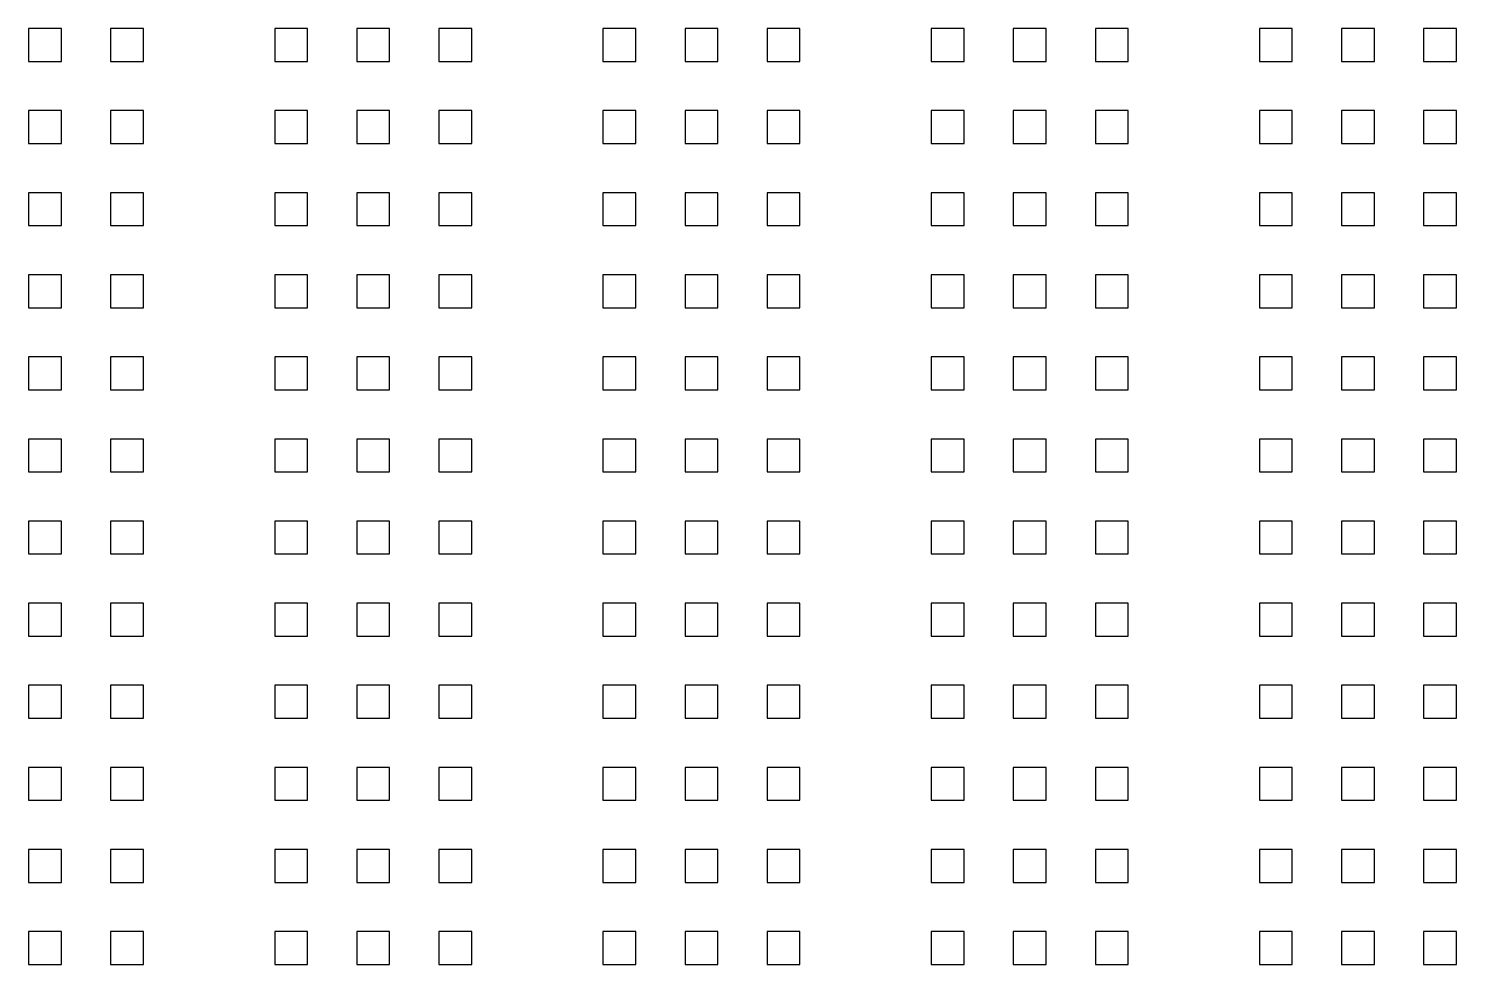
# Model space of a CAD drawing. Extents: x -5117 to 5117, y -2981 to 8396.
# Drawn here: x 2594 to 4665, y 5588 to 6945 of the extents above; entities that cross this region are included whole.
import ezdxf

# ---------------------------------------------------------------- set-up
doc = ezdxf.new("R2010")
doc.units = 0
doc.layers.get('0').update_dxf_attribs({"linetype": 'CONTINUOUS'})

msp = doc.modelspace()

# ---------------------------------------------------------------- linework, layer by layer
at = {"color": 7}
for points in [[(2641.958682, 6944.562939), (2594.355823, 6944.562939), (2594.355823, 6896.96008), (2641.958682, 6896.96008)], [(2760.96583, 6944.562939), (2713.362971, 6944.562939), (2713.362971, 6896.96008), (2760.96583, 6896.96008)], [(2998.980126, 6944.562939), (2951.377266, 6944.562939), (2951.377266, 6896.96008), (2998.980126, 6896.96008)], [(3117.987273, 6944.562939), (3070.384414, 6944.562939), (3070.384414, 6896.96008), (3117.987273, 6896.96008)], [(3236.994421, 6944.562939), (3189.391562, 6944.562939), (3189.391562, 6896.96008), (3236.994421, 6896.96008)], [(3475.008717, 6944.562939), (3427.405858, 6944.562939), (3427.405858, 6896.96008), (3475.008717, 6896.96008)], [(3594.015865, 6944.562939), (3546.413006, 6944.562939), (3546.413006, 6896.96008), (3594.015865, 6896.96008)], [(3713.023013, 6944.562939), (3665.420153, 6944.562939), (3665.420153, 6896.96008), (3713.023013, 6896.96008)], [(3951.037308, 6944.562939), (3903.434449, 6944.562939), (3903.434449, 6896.96008), (3951.037308, 6896.96008)], [(4070.044456, 6944.562939), (4022.441597, 6944.562939), (4022.441597, 6896.96008), (4070.044456, 6896.96008)], [(4189.051604, 6944.562939), (4141.448745, 6944.562939), (4141.448745, 6896.96008), (4189.051604, 6896.96008)], [(4427.0659, 6944.562939), (4379.46304, 6944.562939), (4379.46304, 6896.96008), (4427.0659, 6896.96008)], [(4546.073047, 6944.562939), (4498.470188, 6944.562939), (4498.470188, 6896.96008), (4546.073047, 6896.96008)], [(4665.080195, 6944.562939), (4617.477336, 6944.562939), (4617.477336, 6896.96008), (4665.080195, 6896.96008)], [(2641.958682, 6825.555792), (2594.355823, 6825.555792), (2594.355823, 6777.952933), (2641.958682, 6777.952933)], [(2760.96583, 6825.555792), (2713.362971, 6825.555792), (2713.362971, 6777.952933), (2760.96583, 6777.952933)], [(2998.980126, 6825.555792), (2951.377266, 6825.555792), (2951.377266, 6777.952933), (2998.980126, 6777.952933)], [(3117.987273, 6825.555792), (3070.384414, 6825.555792), (3070.384414, 6777.952933), (3117.987273, 6777.952933)], [(3236.994421, 6825.555792), (3189.391562, 6825.555792), (3189.391562, 6777.952933), (3236.994421, 6777.952933)], [(3475.008717, 6825.555792), (3427.405858, 6825.555792), (3427.405858, 6777.952933), (3475.008717, 6777.952933)], [(3594.015865, 6825.555792), (3546.413006, 6825.555792), (3546.413006, 6777.952933), (3594.015865, 6777.952933)], [(3713.023013, 6825.555792), (3665.420153, 6825.555792), (3665.420153, 6777.952933), (3713.023013, 6777.952933)], [(3951.037308, 6825.555792), (3903.434449, 6825.555792), (3903.434449, 6777.952933), (3951.037308, 6777.952933)], [(4070.044456, 6825.555792), (4022.441597, 6825.555792), (4022.441597, 6777.952933), (4070.044456, 6777.952933)], [(4189.051604, 6825.555792), (4141.448745, 6825.555792), (4141.448745, 6777.952933), (4189.051604, 6777.952933)], [(4427.0659, 6825.555792), (4379.46304, 6825.555792), (4379.46304, 6777.952933), (4427.0659, 6777.952933)], [(4546.073047, 6825.555792), (4498.470188, 6825.555792), (4498.470188, 6777.952933), (4546.073047, 6777.952933)], [(4665.080195, 6825.555792), (4617.477336, 6825.555792), (4617.477336, 6777.952933), (4665.080195, 6777.952933)], [(2641.958682, 6706.548644), (2594.355823, 6706.548644), (2594.355823, 6658.945785), (2641.958682, 6658.945785)], [(2760.96583, 6706.548644), (2713.362971, 6706.548644), (2713.362971, 6658.945785), (2760.96583, 6658.945785)], [(2998.980126, 6706.548644), (2951.377266, 6706.548644), (2951.377266, 6658.945785), (2998.980126, 6658.945785)], [(3117.987273, 6706.548644), (3070.384414, 6706.548644), (3070.384414, 6658.945785), (3117.987273, 6658.945785)], [(3236.994421, 6706.548644), (3189.391562, 6706.548644), (3189.391562, 6658.945785), (3236.994421, 6658.945785)], [(3475.008717, 6706.548644), (3427.405858, 6706.548644), (3427.405858, 6658.945785), (3475.008717, 6658.945785)], [(3594.015865, 6706.548644), (3546.413006, 6706.548644), (3546.413006, 6658.945785), (3594.015865, 6658.945785)], [(3713.023013, 6706.548644), (3665.420153, 6706.548644), (3665.420153, 6658.945785), (3713.023013, 6658.945785)], [(3951.037308, 6706.548644), (3903.434449, 6706.548644), (3903.434449, 6658.945785), (3951.037308, 6658.945785)], [(4070.044456, 6706.548644), (4022.441597, 6706.548644), (4022.441597, 6658.945785), (4070.044456, 6658.945785)], [(4189.051604, 6706.548644), (4141.448745, 6706.548644), (4141.448745, 6658.945785), (4189.051604, 6658.945785)], [(4427.0659, 6706.548644), (4379.46304, 6706.548644), (4379.46304, 6658.945785), (4427.0659, 6658.945785)], [(4546.073047, 6706.548644), (4498.470188, 6706.548644), (4498.470188, 6658.945785), (4546.073047, 6658.945785)], [(4665.080195, 6706.548644), (4617.477336, 6706.548644), (4617.477336, 6658.945785), (4665.080195, 6658.945785)], [(2641.958682, 6587.541496), (2594.355823, 6587.541496), (2594.355823, 6539.938637), (2641.958682, 6539.938637)], [(2760.96583, 6587.541496), (2713.362971, 6587.541496), (2713.362971, 6539.938637), (2760.96583, 6539.938637)], [(2998.980126, 6587.541496), (2951.377266, 6587.541496), (2951.377266, 6539.938637), (2998.980126, 6539.938637)], [(3117.987273, 6587.541496), (3070.384414, 6587.541496), (3070.384414, 6539.938637), (3117.987273, 6539.938637)], [(3236.994421, 6587.541496), (3189.391562, 6587.541496), (3189.391562, 6539.938637), (3236.994421, 6539.938637)], [(3475.008717, 6587.541496), (3427.405858, 6587.541496), (3427.405858, 6539.938637), (3475.008717, 6539.938637)], [(3594.015865, 6587.541496), (3546.413006, 6587.541496), (3546.413006, 6539.938637), (3594.015865, 6539.938637)], [(3713.023013, 6587.541496), (3665.420153, 6587.541496), (3665.420153, 6539.938637), (3713.023013, 6539.938637)], [(3951.037308, 6587.541496), (3903.434449, 6587.541496), (3903.434449, 6539.938637), (3951.037308, 6539.938637)], [(4070.044456, 6587.541496), (4022.441597, 6587.541496), (4022.441597, 6539.938637), (4070.044456, 6539.938637)], [(4189.051604, 6587.541496), (4141.448745, 6587.541496), (4141.448745, 6539.938637), (4189.051604, 6539.938637)], [(4427.0659, 6587.541496), (4379.46304, 6587.541496), (4379.46304, 6539.938637), (4427.0659, 6539.938637)], [(4546.073047, 6587.541496), (4498.470188, 6587.541496), (4498.470188, 6539.938637), (4546.073047, 6539.938637)], [(4665.080195, 6587.541496), (4617.477336, 6587.541496), (4617.477336, 6539.938637), (4665.080195, 6539.938637)], [(2641.958682, 6468.534348), (2594.355823, 6468.534348), (2594.355823, 6420.931489), (2641.958682, 6420.931489)], [(2760.96583, 6468.534348), (2713.362971, 6468.534348), (2713.362971, 6420.931489), (2760.96583, 6420.931489)], [(2998.980126, 6468.534348), (2951.377266, 6468.534348), (2951.377266, 6420.931489), (2998.980126, 6420.931489)], [(3117.987273, 6468.534348), (3070.384414, 6468.534348), (3070.384414, 6420.931489), (3117.987273, 6420.931489)], [(3236.994421, 6468.534348), (3189.391562, 6468.534348), (3189.391562, 6420.931489), (3236.994421, 6420.931489)], [(3475.008717, 6468.534348), (3427.405858, 6468.534348), (3427.405858, 6420.931489), (3475.008717, 6420.931489)], [(3594.015865, 6468.534348), (3546.413006, 6468.534348), (3546.413006, 6420.931489), (3594.015865, 6420.931489)], [(3713.023013, 6468.534348), (3665.420153, 6468.534348), (3665.420153, 6420.931489), (3713.023013, 6420.931489)], [(3951.037308, 6468.534348), (3903.434449, 6468.534348), (3903.434449, 6420.931489), (3951.037308, 6420.931489)], [(4070.044456, 6468.534348), (4022.441597, 6468.534348), (4022.441597, 6420.931489), (4070.044456, 6420.931489)], [(4189.051604, 6468.534348), (4141.448745, 6468.534348), (4141.448745, 6420.931489), (4189.051604, 6420.931489)], [(4427.0659, 6468.534348), (4379.46304, 6468.534348), (4379.46304, 6420.931489), (4427.0659, 6420.931489)], [(4546.073047, 6468.534348), (4498.470188, 6468.534348), (4498.470188, 6420.931489), (4546.073047, 6420.931489)], [(4665.080195, 6468.534348), (4617.477336, 6468.534348), (4617.477336, 6420.931489), (4665.080195, 6420.931489)], [(2641.958682, 6349.5272), (2594.355823, 6349.5272), (2594.355823, 6301.924341), (2641.958682, 6301.924341)], [(2760.96583, 6349.5272), (2713.362971, 6349.5272), (2713.362971, 6301.924341), (2760.96583, 6301.924341)], [(2998.980126, 6349.5272), (2951.377266, 6349.5272), (2951.377266, 6301.924341), (2998.980126, 6301.924341)], [(3117.987273, 6349.5272), (3070.384414, 6349.5272), (3070.384414, 6301.924341), (3117.987273, 6301.924341)], [(3236.994421, 6349.5272), (3189.391562, 6349.5272), (3189.391562, 6301.924341), (3236.994421, 6301.924341)], [(3475.008717, 6349.5272), (3427.405858, 6349.5272), (3427.405858, 6301.924341), (3475.008717, 6301.924341)], [(3594.015865, 6349.5272), (3546.413006, 6349.5272), (3546.413006, 6301.924341), (3594.015865, 6301.924341)], [(3713.023013, 6349.5272), (3665.420153, 6349.5272), (3665.420153, 6301.924341), (3713.023013, 6301.924341)], [(3951.037308, 6349.5272), (3903.434449, 6349.5272), (3903.434449, 6301.924341), (3951.037308, 6301.924341)], [(4070.044456, 6349.5272), (4022.441597, 6349.5272), (4022.441597, 6301.924341), (4070.044456, 6301.924341)], [(4189.051604, 6349.5272), (4141.448745, 6349.5272), (4141.448745, 6301.924341), (4189.051604, 6301.924341)], [(4427.0659, 6349.5272), (4379.46304, 6349.5272), (4379.46304, 6301.924341), (4427.0659, 6301.924341)], [(4546.073047, 6349.5272), (4498.470188, 6349.5272), (4498.470188, 6301.924341), (4546.073047, 6301.924341)], [(4665.080195, 6349.5272), (4617.477336, 6349.5272), (4617.477336, 6301.924341), (4665.080195, 6301.924341)], [(2641.958682, 6230.520052), (2594.355823, 6230.520052), (2594.355823, 6182.917193), (2641.958682, 6182.917193)], [(2760.96583, 6230.520052), (2713.362971, 6230.520052), (2713.362971, 6182.917193), (2760.96583, 6182.917193)], [(2998.980126, 6230.520052), (2951.377266, 6230.520052), (2951.377266, 6182.917193), (2998.980126, 6182.917193)], [(3117.987273, 6230.520052), (3070.384414, 6230.520052), (3070.384414, 6182.917193), (3117.987273, 6182.917193)], [(3236.994421, 6230.520052), (3189.391562, 6230.520052), (3189.391562, 6182.917193), (3236.994421, 6182.917193)], [(3475.008717, 6230.520052), (3427.405858, 6230.520052), (3427.405858, 6182.917193), (3475.008717, 6182.917193)], [(3594.015865, 6230.520052), (3546.413006, 6230.520052), (3546.413006, 6182.917193), (3594.015865, 6182.917193)], [(3713.023013, 6230.520052), (3665.420153, 6230.520052), (3665.420153, 6182.917193), (3713.023013, 6182.917193)], [(3951.037308, 6230.520052), (3903.434449, 6230.520052), (3903.434449, 6182.917193), (3951.037308, 6182.917193)], [(4070.044456, 6230.520052), (4022.441597, 6230.520052), (4022.441597, 6182.917193), (4070.044456, 6182.917193)], [(4189.051604, 6230.520052), (4141.448745, 6230.520052), (4141.448745, 6182.917193), (4189.051604, 6182.917193)], [(4427.0659, 6230.520052), (4379.46304, 6230.520052), (4379.46304, 6182.917193), (4427.0659, 6182.917193)], [(4546.073047, 6230.520052), (4498.470188, 6230.520052), (4498.470188, 6182.917193), (4546.073047, 6182.917193)], [(4665.080195, 6230.520052), (4617.477336, 6230.520052), (4617.477336, 6182.917193), (4665.080195, 6182.917193)], [(2641.958682, 6111.512905), (2594.355823, 6111.512905), (2594.355823, 6063.910045), (2641.958682, 6063.910045)], [(2760.96583, 6111.512905), (2713.362971, 6111.512905), (2713.362971, 6063.910045), (2760.96583, 6063.910045)], [(2998.980126, 6111.512905), (2951.377266, 6111.512905), (2951.377266, 6063.910045), (2998.980126, 6063.910045)], [(3117.987273, 6111.512905), (3070.384414, 6111.512905), (3070.384414, 6063.910045), (3117.987273, 6063.910045)], [(3236.994421, 6111.512905), (3189.391562, 6111.512905), (3189.391562, 6063.910045), (3236.994421, 6063.910045)], [(3475.008717, 6111.512905), (3427.405858, 6111.512905), (3427.405858, 6063.910045), (3475.008717, 6063.910045)], [(3594.015865, 6111.512905), (3546.413006, 6111.512905), (3546.413006, 6063.910045), (3594.015865, 6063.910045)], [(3713.023013, 6111.512905), (3665.420153, 6111.512905), (3665.420153, 6063.910045), (3713.023013, 6063.910045)], [(3951.037308, 6111.512905), (3903.434449, 6111.512905), (3903.434449, 6063.910045), (3951.037308, 6063.910045)], [(4070.044456, 6111.512905), (4022.441597, 6111.512905), (4022.441597, 6063.910045), (4070.044456, 6063.910045)], [(4189.051604, 6111.512905), (4141.448745, 6111.512905), (4141.448745, 6063.910045), (4189.051604, 6063.910045)], [(4427.0659, 6111.512905), (4379.46304, 6111.512905), (4379.46304, 6063.910045), (4427.0659, 6063.910045)], [(4546.073047, 6111.512905), (4498.470188, 6111.512905), (4498.470188, 6063.910045), (4546.073047, 6063.910045)], [(4665.080195, 6111.512905), (4617.477336, 6111.512905), (4617.477336, 6063.910045), (4665.080195, 6063.910045)], [(2641.958682, 5992.505757), (2594.355823, 5992.505757), (2594.355823, 5944.902898), (2641.958682, 5944.902898)], [(2760.96583, 5992.505757), (2713.362971, 5992.505757), (2713.362971, 5944.902898), (2760.96583, 5944.902898)], [(2998.980126, 5992.505757), (2951.377266, 5992.505757), (2951.377266, 5944.902898), (2998.980126, 5944.902898)], [(3117.987273, 5992.505757), (3070.384414, 5992.505757), (3070.384414, 5944.902898), (3117.987273, 5944.902898)], [(3236.994421, 5992.505757), (3189.391562, 5992.505757), (3189.391562, 5944.902898), (3236.994421, 5944.902898)], [(3475.008717, 5992.505757), (3427.405858, 5992.505757), (3427.405858, 5944.902898), (3475.008717, 5944.902898)], [(3594.015865, 5992.505757), (3546.413006, 5992.505757), (3546.413006, 5944.902898), (3594.015865, 5944.902898)], [(3713.023013, 5992.505757), (3665.420153, 5992.505757), (3665.420153, 5944.902898), (3713.023013, 5944.902898)], [(3951.037308, 5992.505757), (3903.434449, 5992.505757), (3903.434449, 5944.902898), (3951.037308, 5944.902898)], [(4070.044456, 5992.505757), (4022.441597, 5992.505757), (4022.441597, 5944.902898), (4070.044456, 5944.902898)], [(4189.051604, 5992.505757), (4141.448745, 5992.505757), (4141.448745, 5944.902898), (4189.051604, 5944.902898)], [(4427.0659, 5992.505757), (4379.46304, 5992.505757), (4379.46304, 5944.902898), (4427.0659, 5944.902898)], [(4546.073047, 5992.505757), (4498.470188, 5992.505757), (4498.470188, 5944.902898), (4546.073047, 5944.902898)], [(4665.080195, 5992.505757), (4617.477336, 5992.505757), (4617.477336, 5944.902898), (4665.080195, 5944.902898)], [(2641.958682, 5873.498609), (2594.355823, 5873.498609), (2594.355823, 5825.89575), (2641.958682, 5825.89575)], [(2760.96583, 5873.498609), (2713.362971, 5873.498609), (2713.362971, 5825.89575), (2760.96583, 5825.89575)], [(2998.980126, 5873.498609), (2951.377266, 5873.498609), (2951.377266, 5825.89575), (2998.980126, 5825.89575)], [(3117.987273, 5873.498609), (3070.384414, 5873.498609), (3070.384414, 5825.89575), (3117.987273, 5825.89575)], [(3236.994421, 5873.498609), (3189.391562, 5873.498609), (3189.391562, 5825.89575), (3236.994421, 5825.89575)], [(3475.008717, 5873.498609), (3427.405858, 5873.498609), (3427.405858, 5825.89575), (3475.008717, 5825.89575)], [(3594.015865, 5873.498609), (3546.413006, 5873.498609), (3546.413006, 5825.89575), (3594.015865, 5825.89575)], [(3713.023013, 5873.498609), (3665.420153, 5873.498609), (3665.420153, 5825.89575), (3713.023013, 5825.89575)], [(3951.037308, 5873.498609), (3903.434449, 5873.498609), (3903.434449, 5825.89575), (3951.037308, 5825.89575)], [(4070.044456, 5873.498609), (4022.441597, 5873.498609), (4022.441597, 5825.89575), (4070.044456, 5825.89575)], [(4189.051604, 5873.498609), (4141.448745, 5873.498609), (4141.448745, 5825.89575), (4189.051604, 5825.89575)], [(4427.0659, 5873.498609), (4379.46304, 5873.498609), (4379.46304, 5825.89575), (4427.0659, 5825.89575)], [(4546.073047, 5873.498609), (4498.470188, 5873.498609), (4498.470188, 5825.89575), (4546.073047, 5825.89575)], [(4665.080195, 5873.498609), (4617.477336, 5873.498609), (4617.477336, 5825.89575), (4665.080195, 5825.89575)], [(2641.958682, 5754.491461), (2594.355823, 5754.491461), (2594.355823, 5706.888602), (2641.958682, 5706.888602)], [(2760.96583, 5754.491461), (2713.362971, 5754.491461), (2713.362971, 5706.888602), (2760.96583, 5706.888602)], [(2998.980126, 5754.491461), (2951.377266, 5754.491461), (2951.377266, 5706.888602), (2998.980126, 5706.888602)], [(3117.987273, 5754.491461), (3070.384414, 5754.491461), (3070.384414, 5706.888602), (3117.987273, 5706.888602)], [(3236.994421, 5754.491461), (3189.391562, 5754.491461), (3189.391562, 5706.888602), (3236.994421, 5706.888602)], [(3475.008717, 5754.491461), (3427.405858, 5754.491461), (3427.405858, 5706.888602), (3475.008717, 5706.888602)], [(3594.015865, 5754.491461), (3546.413006, 5754.491461), (3546.413006, 5706.888602), (3594.015865, 5706.888602)], [(3713.023013, 5754.491461), (3665.420153, 5754.491461), (3665.420153, 5706.888602), (3713.023013, 5706.888602)], [(3951.037308, 5754.491461), (3903.434449, 5754.491461), (3903.434449, 5706.888602), (3951.037308, 5706.888602)], [(4070.044456, 5754.491461), (4022.441597, 5754.491461), (4022.441597, 5706.888602), (4070.044456, 5706.888602)], [(4189.051604, 5754.491461), (4141.448745, 5754.491461), (4141.448745, 5706.888602), (4189.051604, 5706.888602)], [(4427.0659, 5754.491461), (4379.46304, 5754.491461), (4379.46304, 5706.888602), (4427.0659, 5706.888602)], [(4546.073047, 5754.491461), (4498.470188, 5754.491461), (4498.470188, 5706.888602), (4546.073047, 5706.888602)], [(4665.080195, 5754.491461), (4617.477336, 5754.491461), (4617.477336, 5706.888602), (4665.080195, 5706.888602)], [(2641.958682, 5635.484313), (2594.355823, 5635.484313), (2594.355823, 5587.881454), (2641.958682, 5587.881454)], [(2760.96583, 5635.484313), (2713.362971, 5635.484313), (2713.362971, 5587.881454), (2760.96583, 5587.881454)], [(2998.980126, 5635.484313), (2951.377266, 5635.484313), (2951.377266, 5587.881454), (2998.980126, 5587.881454)], [(3117.987273, 5635.484313), (3070.384414, 5635.484313), (3070.384414, 5587.881454), (3117.987273, 5587.881454)], [(3236.994421, 5635.484313), (3189.391562, 5635.484313), (3189.391562, 5587.881454), (3236.994421, 5587.881454)], [(3475.008717, 5635.484313), (3427.405858, 5635.484313), (3427.405858, 5587.881454), (3475.008717, 5587.881454)], [(3594.015865, 5635.484313), (3546.413006, 5635.484313), (3546.413006, 5587.881454), (3594.015865, 5587.881454)], [(3713.023013, 5635.484313), (3665.420153, 5635.484313), (3665.420153, 5587.881454), (3713.023013, 5587.881454)], [(3951.037308, 5635.484313), (3903.434449, 5635.484313), (3903.434449, 5587.881454), (3951.037308, 5587.881454)], [(4070.044456, 5635.484313), (4022.441597, 5635.484313), (4022.441597, 5587.881454), (4070.044456, 5587.881454)], [(4189.051604, 5635.484313), (4141.448745, 5635.484313), (4141.448745, 5587.881454), (4189.051604, 5587.881454)], [(4427.0659, 5635.484313), (4379.46304, 5635.484313), (4379.46304, 5587.881454), (4427.0659, 5587.881454)], [(4546.073047, 5635.484313), (4498.470188, 5635.484313), (4498.470188, 5587.881454), (4546.073047, 5587.881454)], [(4665.080195, 5635.484313), (4617.477336, 5635.484313), (4617.477336, 5587.881454), (4665.080195, 5587.881454)]]:
    msp.add_lwpolyline(points, close=True, dxfattribs=at)

doc.saveas('drawing.dxf')
